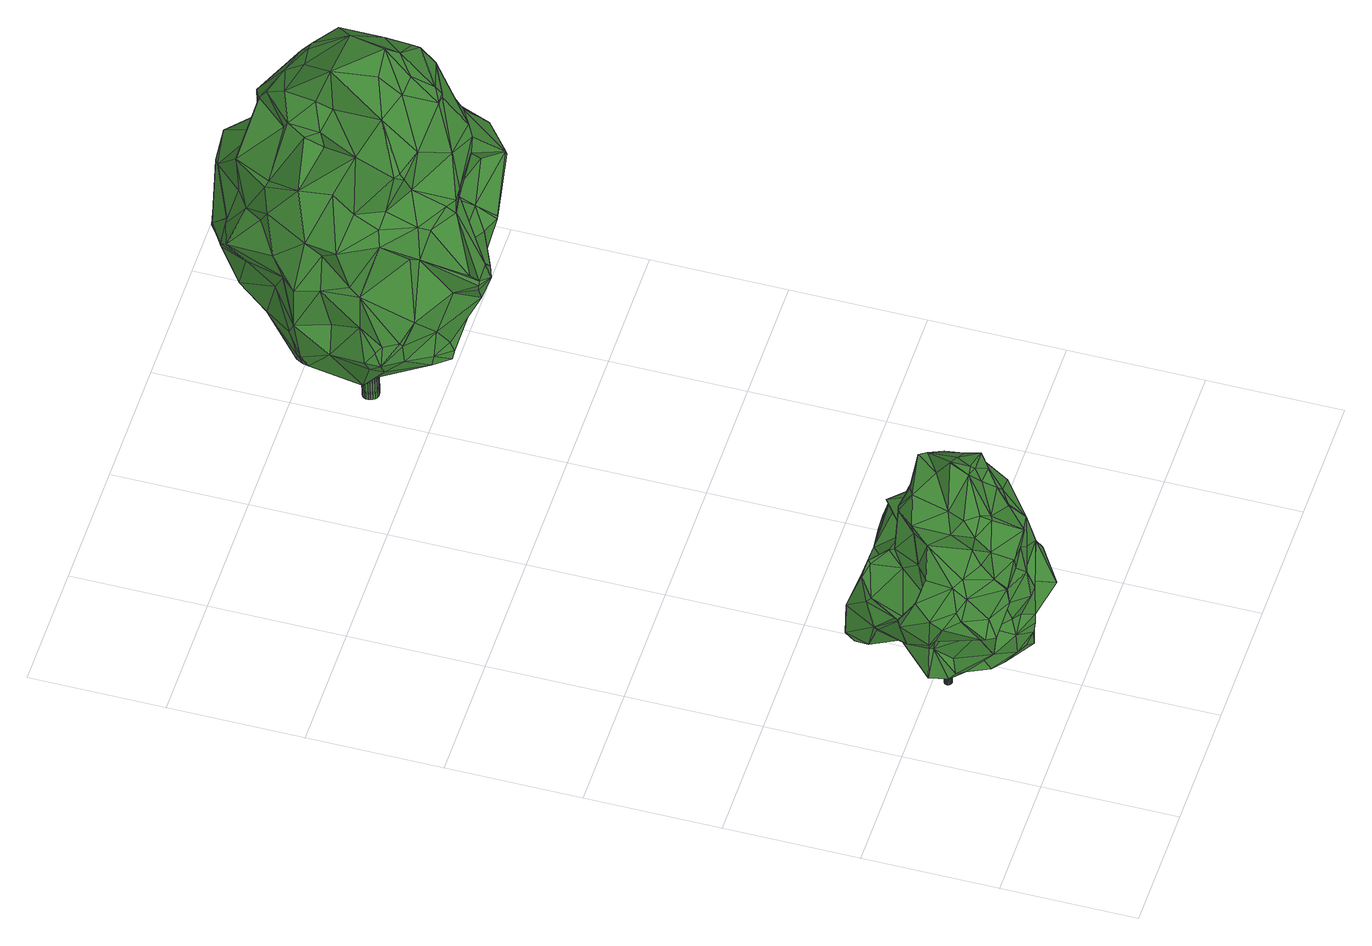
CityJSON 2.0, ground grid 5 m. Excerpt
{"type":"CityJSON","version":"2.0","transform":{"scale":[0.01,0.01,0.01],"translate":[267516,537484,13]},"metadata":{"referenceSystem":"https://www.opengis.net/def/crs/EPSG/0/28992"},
"CityObjects":{
"tree1":{"type":"SolitaryVegetationObject","attributes":{"gtid":383,"crown_width_m":6.91,"crown_median_z":19.05,"crown_r50_m":0.281,"crown_porosity":0.896,"trunk_H_m":5.79,"trunk_DBH_m":0.286,"trunk_radius_m":0.143,"trunk_base_height_m":13.26,"original_gtid":"384"},"geometry":[{"type":"Solid","lod":"3","boundaries":[[[[0,1,2]],[[3,4,5]],[[6,7,8]],[[9,10,11]],[[12,13,14]],[[15,16,10]],[[16,17,10]],[[18,19,20]],[[12,21,22]],[[23,24,25]],[[26,27,28]],[[29,30,31]],[[32,33,34]],[[35,34,33]],[[36,37,38]],[[36,38,39]],[[10,9,15]],[[40,41,42]],[[43,44,45]],[[24,46,17]],[[37,47,48]],[[49,50,51]],[[52,53,54]],[[55,56,57]],[[53,58,59]],[[60,61,62]],[[63,64,65]],[[66,32,22]],[[67,55,63]],[[56,55,67]],[[68,69,70]],[[18,71,72]],[[18,72,35]],[[73,74,75]],[[76,77,78]],[[77,79,78]],[[68,70,44]],[[66,80,32]],[[81,82,57]],[[66,21,83]],[[66,22,21]],[[64,63,55]],[[84,35,72]],[[48,85,86]],[[87,60,88]],[[62,58,60]],[[89,90,91]],[[92,93,94]],[[95,96,97]],[[98,99,100]],[[101,102,65]],[[103,54,104]],[[105,106,107]],[[56,67,108]],[[109,86,85]],[[110,111,93]],[[69,68,43]],[[93,111,112]],[[113,90,89]],[[114,115,87]],[[114,87,88]],[[92,116,117]],[[113,50,118]],[[113,89,50]],[[26,119,120]],[[77,121,122]],[[123,124,125]],[[123,125,27]],[[126,33,127]],[[80,83,89]],[[88,128,129]],[[109,130,37]],[[99,131,132]],[[109,85,133]],[[134,96,135]],[[50,89,83]],[[97,9,136]],[[97,136,105]],[[114,137,115]],[[46,24,23]],[[138,33,32]],[[139,80,89]],[[140,133,141]],[[119,26,142]],[[26,120,143]],[[86,37,48]],[[86,109,37]],[[98,3,144]],[[145,146,147]],[[138,148,149]],[[150,151,116]],[[119,142,137]],[[115,137,142]],[[14,13,131]],[[152,153,104]],[[29,154,26]],[[132,155,156]],[[24,135,96]],[[63,121,67]],[[67,121,108]],[[49,118,50]],[[126,127,18]],[[6,8,11]],[[157,74,158]],[[8,106,105]],[[11,8,105]],[[159,20,19]],[[17,16,24]],[[15,9,134]],[[126,18,35]],[[160,145,147]],[[104,59,62]],[[97,96,134]],[[102,121,63]],[[102,63,65]],[[77,122,79]],[[140,53,52]],[[161,53,140]],[[49,58,161]],[[30,29,162]],[[30,162,112]],[[159,107,163]],[[101,164,165]],[[166,167,168]],[[23,149,169]],[[169,170,23]],[[6,11,171]],[[5,128,172]],[[5,172,58]],[[98,14,99]],[[158,38,173]],[[44,70,174]],[[35,84,34]],[[175,176,177]],[[111,175,177]],[[7,178,179]],[[108,77,180]],[[121,77,108]],[[131,99,14]],[[19,181,159]],[[50,144,3]],[[5,51,3]],[[161,140,49]],[[182,183,38]],[[184,185,111]],[[186,181,19]],[[108,187,56]],[[180,187,108]],[[62,61,104]],[[20,159,188]],[[80,66,83]],[[189,116,92]],[[150,116,189]],[[131,13,34]],[[139,89,91]],[[147,55,160]],[[190,54,103]],[[51,58,49]],[[74,157,75]],[[169,75,157]],[[191,192,101]],[[112,160,30]],[[27,154,193]],[[27,26,154]],[[21,14,98]],[[21,12,14]],[[29,31,154]],[[194,195,84]],[[132,195,194]],[[196,197,198]],[[112,185,160]],[[199,198,197]],[[55,147,64]],[[190,200,201]],[[8,179,106]],[[41,40,175]],[[88,60,172]],[[36,39,202]],[[39,91,202]],[[91,39,139]],[[45,44,174]],[[38,74,39]],[[158,74,38]],[[7,179,8]],[[174,70,130]],[[130,70,38]],[[203,23,25]],[[190,103,200]],[[132,194,155]],[[204,198,151]],[[205,178,7]],[[206,97,105]],[[47,37,36]],[[35,33,126]],[[4,207,5]],[[197,188,208]],[[175,110,209]],[[175,209,41]],[[210,78,0]],[[174,78,210]],[[123,61,60]],[[58,51,5]],[[27,166,123]],[[7,211,212]],[[213,129,128]],[[81,57,56]],[[152,168,153]],[[72,214,194]],[[196,18,20]],[[123,60,124]],[[215,196,20]],[[168,61,166]],[[206,105,107]],[[206,107,159]],[[112,111,185]],[[160,185,145]],[[145,185,184]],[[79,122,1]],[[216,1,122]],[[175,111,110]],[[171,17,192]],[[171,10,17]],[[24,96,25]],[[81,167,82]],[[204,151,217]],[[151,150,114]],[[210,2,45]],[[11,10,171]],[[182,38,70]],[[182,70,69]],[[142,28,115]],[[160,218,30]],[[57,218,160]],[[112,162,93]],[[105,136,11]],[[9,11,136]],[[130,219,174]],[[27,193,166]],[[118,90,113]],[[177,178,145]],[[31,193,154]],[[102,122,121]],[[50,3,51]],[[22,13,12]],[[158,173,157]],[[34,13,32]],[[118,141,85]],[[118,85,48]],[[177,145,184]],[[28,27,125]],[[28,125,115]],[[58,53,161]],[[166,61,123]],[[192,17,164]],[[192,164,101]],[[46,182,69]],[[17,46,164]],[[69,43,164]],[[69,164,46]],[[214,155,194]],[[213,217,129]],[[156,217,213]],[[9,97,134]],[[95,220,203]],[[181,95,97]],[[186,127,220]],[[48,47,91]],[[53,59,104]],[[85,141,133]],[[140,141,118]],[[140,118,49]],[[180,77,76]],[[83,144,50]],[[139,73,80]],[[21,144,83]],[[43,165,164]],[[0,2,210]],[[169,149,75]],[[46,170,182]],[[46,23,170]],[[119,137,221]],[[119,221,120]],[[26,28,142]],[[91,90,48]],[[118,48,90]],[[52,133,140]],[[189,92,94]],[[189,94,120]],[[207,100,222]],[[207,222,5]],[[104,54,53]],[[159,181,206]],[[97,206,181]],[[176,40,223]],[[61,152,104]],[[224,114,225]],[[224,151,114]],[[18,127,19]],[[186,19,127]],[[33,220,127]],[[100,3,98]],[[26,143,162]],[[26,162,29]],[[106,226,176]],[[78,200,76]],[[78,133,200]],[[215,20,227]],[[215,227,197]],[[54,201,52]],[[65,211,101]],[[98,144,21]],[[68,44,43]],[[61,168,152]],[[45,174,210]],[[107,106,223]],[[188,163,107]],[[159,163,188]],[[56,187,228]],[[87,124,60]],[[197,196,215]],[[88,172,128]],[[93,229,110]],[[92,117,229]],[[117,116,209]],[[92,229,93]],[[117,209,229]],[[209,110,229]],[[4,100,207]],[[184,111,177]],[[120,221,189]],[[104,153,103]],[[228,103,153]],[[84,72,194]],[[179,226,106]],[[205,7,212]],[[101,165,102]],[[223,106,176]],[[102,165,122]],[[157,173,169]],[[64,205,212]],[[65,64,212]],[[38,170,173]],[[169,173,170]],[[228,153,81]],[[25,96,95]],[[62,59,58]],[[32,148,138]],[[80,148,32]],[[178,146,145]],[[160,55,57]],[[78,174,219]],[[133,219,109]],[[78,219,133]],[[109,219,130]],[[218,82,167]],[[37,130,38]],[[52,201,133]],[[176,175,40]],[[187,180,76]],[[81,153,168]],[[18,230,71]],[[196,230,18]],[[132,222,100]],[[214,230,196]],[[214,71,230]],[[72,71,214]],[[3,100,4]],[[213,222,156]],[[156,222,132]],[[197,227,188]],[[20,188,227]],[[2,1,216]],[[2,216,122]],[[78,1,0]],[[43,2,165]],[[223,40,107]],[[177,226,178]],[[179,178,226]],[[177,176,226]],[[187,76,103]],[[103,76,200]],[[220,95,181]],[[220,181,186]],[[131,195,132]],[[200,133,201]],[[22,32,13]],[[34,84,195]],[[34,195,131]],[[6,211,7]],[[6,231,211]],[[6,171,231]],[[192,191,171]],[[171,211,231]],[[191,211,171]],[[191,101,211]],[[73,139,74]],[[139,39,74]],[[122,165,2]],[[212,211,65]],[[73,149,148]],[[73,148,80]],[[45,2,43]],[[64,147,146]],[[221,137,232]],[[221,232,189]],[[64,146,205]],[[178,205,146]],[[170,38,183]],[[170,183,182]],[[115,125,87]],[[124,87,125]],[[120,94,143]],[[162,143,94]],[[162,94,93]],[[79,1,78]],[[134,135,15]],[[203,25,95]],[[203,233,23]],[[203,220,233]],[[220,138,233]],[[220,33,138]],[[58,172,60]],[[23,233,149]],[[149,233,138]],[[99,132,100]],[[217,156,155]],[[217,155,204]],[[214,234,155]],[[128,222,213]],[[128,5,222]],[[208,199,197]],[[30,218,31]],[[218,57,82]],[[137,114,232]],[[73,75,149]],[[190,201,54]],[[217,151,224]],[[189,232,150]],[[187,103,228]],[[15,135,16]],[[24,16,135]],[[40,42,107]],[[107,42,188]],[[188,42,41]],[[204,155,198]],[[196,198,214]],[[199,151,198]],[[116,208,209]],[[208,116,199]],[[150,232,114]],[[88,225,114]],[[129,225,88]],[[217,225,129]],[[217,224,225]],[[168,167,81]],[[199,116,151]],[[209,208,41]],[[41,208,188]],[[214,198,234]],[[234,198,155]],[[47,202,91]],[[47,36,202]],[[81,56,228]],[[193,167,166]],[[218,167,31]],[[31,167,193]],[[235,236,237]],[[235,237,238]],[[238,237,239]],[[238,239,240]],[[237,236,241]],[[237,241,239]],[[239,241,242]],[[239,242,240]],[[241,236,243]],[[241,243,242]],[[242,243,244]],[[242,244,240]],[[243,236,245]],[[243,245,244]],[[244,245,246]],[[244,246,240]],[[245,236,247]],[[245,247,246]],[[246,247,248]],[[246,248,240]],[[247,236,249]],[[247,249,248]],[[248,249,250]],[[248,250,240]],[[249,236,251]],[[249,251,250]],[[250,251,252]],[[250,252,240]],[[251,236,253]],[[251,253,252]],[[252,253,254]],[[252,254,240]],[[253,236,255]],[[253,255,254]],[[254,255,256]],[[254,256,240]],[[255,236,257]],[[255,257,256]],[[256,257,258]],[[256,258,240]],[[257,236,259]],[[257,259,258]],[[258,259,260]],[[258,260,240]],[[259,236,261]],[[259,261,260]],[[260,261,262]],[[260,262,240]],[[261,236,263]],[[261,263,262]],[[262,263,264]],[[262,264,240]],[[263,236,265]],[[263,265,264]],[[264,265,266]],[[264,266,240]],[[265,236,267]],[[265,267,266]],[[266,267,268]],[[266,268,240]],[[267,236,269]],[[267,269,268]],[[268,269,270]],[[268,270,240]],[[269,236,271]],[[269,271,270]],[[270,271,272]],[[270,272,240]],[[271,236,273]],[[271,273,272]],[[272,273,274]],[[272,274,240]],[[273,236,275]],[[273,275,274]],[[274,275,276]],[[274,276,240]],[[275,236,277]],[[275,277,276]],[[276,277,278]],[[276,278,240]],[[277,236,279]],[[277,279,278]],[[278,279,280]],[[278,280,240]],[[279,236,281]],[[279,281,280]],[[280,281,282]],[[280,282,240]],[[281,236,283]],[[281,283,282]],[[282,283,284]],[[282,284,240]],[[283,236,235]],[[283,235,284]],[[284,235,238]],[[284,238,240]]]]}]},
"tree2":{"type":"SolitaryVegetationObject","attributes":{"gtid":188,"crown_width_m":10.32,"crown_median_z":22.55,"crown_r50_m":0.321,"crown_porosity":0.89,"trunk_H_m":9.4,"trunk_DBH_m":0.625,"trunk_radius_m":0.313,"trunk_base_height_m":13.15,"original_gtid":"188"},"geometry":[{"type":"Solid","lod":"3","boundaries":[[[[285,286,287]],[[288,287,286]],[[289,290,291]],[[292,293,294]],[[295,296,297]],[[298,299,300]],[[300,301,302]],[[301,303,302]],[[300,304,298]],[[305,306,307]],[[308,309,310]],[[311,312,313]],[[314,315,316]],[[317,285,287]],[[318,319,320]],[[321,322,323]],[[324,325,326]],[[327,328,329]],[[330,331,332]],[[333,334,335]],[[336,337,338]],[[305,339,340]],[[341,325,342]],[[343,344,345]],[[346,345,344]],[[347,348,349]],[[350,351,352]],[[303,353,302]],[[354,355,356]],[[357,358,292]],[[357,292,294]],[[359,360,361]],[[362,363,335]],[[342,325,324]],[[364,326,325]],[[365,366,352]],[[297,367,295]],[[368,369,370]],[[359,361,371]],[[288,372,373]],[[374,333,375]],[[376,377,378]],[[362,379,380]],[[356,380,379]],[[381,382,383]],[[384,385,386]],[[294,387,357]],[[290,388,389]],[[318,390,391]],[[292,392,293]],[[393,394,395]],[[290,309,291]],[[396,377,376]],[[352,366,350]],[[397,398,396]],[[343,399,400]],[[401,402,403]],[[404,350,366]],[[398,378,377]],[[396,398,377]],[[308,310,404]],[[405,406,407]],[[395,339,408]],[[408,339,296]],[[287,288,373]],[[409,365,410]],[[409,410,298]],[[295,411,412]],[[296,413,390]],[[314,287,414]],[[365,352,410]],[[415,316,315]],[[416,417,418]],[[296,419,408]],[[404,310,420]],[[390,413,421]],[[413,295,421]],[[412,421,295]],[[422,423,424]],[[425,351,420]],[[317,312,311]],[[335,334,426]],[[415,427,312]],[[428,335,426]],[[429,430,431]],[[432,433,416]],[[386,355,354]],[[422,430,434]],[[297,348,367]],[[435,436,437]],[[420,350,404]],[[409,366,365]],[[378,402,376]],[[429,349,348]],[[438,418,417]],[[417,439,438]],[[342,324,395]],[[440,441,442]],[[443,444,445]],[[319,446,447]],[[406,446,319]],[[319,447,320]],[[448,449,356]],[[450,449,448]],[[451,368,410]],[[452,451,410]],[[403,402,378]],[[453,454,455]],[[456,455,454]],[[395,324,393]],[[351,451,452]],[[313,353,457]],[[458,457,353]],[[459,395,394]],[[313,302,353]],[[437,460,381]],[[367,411,295]],[[369,368,451]],[[351,369,451]],[[395,408,342]],[[455,338,453]],[[455,336,338]],[[461,336,455]],[[296,390,419]],[[342,408,419]],[[342,419,341]],[[317,287,314]],[[317,314,316]],[[351,452,352]],[[352,452,410]],[[433,444,439]],[[302,312,298]],[[415,312,316]],[[316,312,317]],[[313,312,302]],[[398,397,364]],[[407,406,462]],[[404,315,308]],[[375,333,335]],[[396,463,397]],[[420,351,350]],[[453,348,464]],[[465,300,299]],[[346,466,467]],[[360,358,361]],[[404,366,315]],[[388,468,469]],[[470,328,471]],[[338,412,411]],[[338,411,453]],[[345,467,472]],[[346,467,345]],[[473,474,291]],[[475,346,476]],[[308,315,414]],[[425,369,351]],[[366,409,477]],[[366,477,315]],[[464,330,381]],[[347,330,464]],[[469,425,388]],[[477,409,478]],[[434,429,348]],[[357,444,433]],[[331,479,480]],[[481,482,479]],[[483,327,369]],[[370,369,327]],[[424,430,422]],[[450,356,449]],[[431,349,429]],[[484,485,326]],[[329,486,487]],[[488,332,480]],[[293,392,448]],[[469,435,489]],[[315,477,415]],[[335,363,375]],[[330,332,488]],[[386,490,491]],[[424,492,430]],[[362,375,363]],[[399,442,493]],[[356,494,380]],[[356,355,494]],[[288,495,372]],[[286,495,288]],[[455,496,461]],[[497,426,481]],[[480,479,482]],[[298,304,302]],[[387,445,444]],[[406,495,286]],[[314,414,315]],[[298,312,427]],[[497,424,423]],[[294,432,387]],[[416,387,432]],[[498,499,500]],[[434,430,429]],[[364,397,326]],[[501,474,502]],[[497,503,472]],[[442,307,306]],[[430,492,431]],[[431,492,481]],[[497,492,424]],[[481,492,497]],[[335,504,362]],[[505,506,507]],[[401,508,505]],[[509,293,510]],[[400,344,343]],[[443,511,463]],[[328,385,384]],[[470,385,328]],[[512,513,490]],[[488,480,382]],[[514,382,480]],[[320,447,515]],[[400,399,493]],[[405,495,406]],[[372,495,405]],[[355,386,491]],[[289,436,468]],[[435,437,512]],[[516,512,437]],[[494,374,380]],[[389,309,290]],[[425,420,309]],[[425,309,389]],[[290,289,468]],[[403,398,301]],[[403,378,398]],[[289,456,436]],[[517,356,450]],[[517,450,354]],[[517,354,356]],[[362,380,375]],[[518,450,519]],[[422,434,297]],[[456,437,436]],[[367,348,411]],[[483,369,469]],[[469,489,483]],[[504,379,362]],[[426,497,520]],[[293,521,432]],[[482,522,480]],[[523,462,406]],[[524,525,526]],[[440,527,459]],[[401,300,465]],[[374,522,333]],[[401,465,508]],[[370,359,371]],[[489,435,471]],[[443,322,511]],[[303,458,353]],[[528,499,529]],[[524,530,525]],[[422,297,296]],[[421,391,390]],[[375,380,374]],[[448,510,293]],[[413,296,295]],[[389,388,425]],[[490,385,512]],[[470,512,385]],[[322,321,511]],[[370,371,368]],[[419,531,341]],[[356,379,510]],[[510,379,466]],[[323,445,438]],[[498,376,402]],[[410,299,298]],[[395,459,339]],[[528,529,532]],[[384,533,486]],[[321,438,534]],[[321,323,438]],[[512,383,513]],[[336,461,407]],[[461,405,407]],[[399,503,442]],[[481,349,431]],[[479,349,481]],[[425,469,369]],[[535,536,493]],[[493,536,400]],[[310,309,420]],[[458,537,538]],[[534,511,321]],[[346,509,510]],[[465,299,410]],[[296,339,305]],[[296,305,422]],[[386,354,384]],[[439,444,500]],[[469,468,435]],[[390,320,531]],[[390,531,419]],[[518,539,487]],[[448,392,519]],[[347,464,348]],[[529,475,476]],[[529,476,532]],[[318,320,390]],[[540,391,421]],[[289,291,496]],[[381,383,516]],[[381,516,437]],[[523,406,319]],[[435,512,471]],[[480,332,331]],[[540,462,523]],[[348,453,411]],[[368,371,465]],[[368,465,410]],[[541,442,503]],[[345,472,503]],[[418,445,416]],[[346,510,466]],[[376,443,463]],[[376,463,396]],[[497,423,541]],[[387,444,357]],[[422,541,423]],[[435,468,436]],[[457,311,313]],[[458,301,398]],[[328,483,489]],[[327,483,328]],[[345,503,399]],[[534,439,500]],[[534,438,439]],[[308,473,309]],[[528,500,499]],[[542,355,513]],[[535,344,536]],[[371,361,508]],[[371,508,465]],[[373,414,287]],[[344,400,536]],[[291,309,473]],[[491,513,355]],[[459,340,339]],[[523,391,540]],[[497,472,520]],[[343,345,399]],[[324,326,393]],[[459,394,326]],[[394,393,326]],[[535,493,441]],[[442,441,493]],[[397,463,484]],[[331,349,479]],[[500,484,463]],[[500,463,534]],[[459,326,485]],[[426,520,428]],[[482,481,334]],[[482,334,333]],[[481,426,334]],[[360,292,358]],[[294,293,432]],[[292,360,392]],[[359,392,360]],[[518,392,359]],[[518,519,392]],[[462,337,336]],[[416,433,417]],[[417,433,439]],[[524,538,530]],[[447,525,530]],[[515,341,531]],[[515,531,320]],[[497,541,503]],[[298,478,409]],[[508,361,506]],[[505,499,498]],[[500,444,443]],[[508,506,505]],[[402,401,505]],[[402,505,498]],[[456,460,437]],[[484,500,528]],[[484,528,532]],[[322,445,323]],[[443,445,322]],[[421,412,540]],[[524,526,458]],[[338,337,412]],[[386,385,490]],[[348,297,434]],[[407,462,336]],[[468,388,290]],[[289,496,456]],[[300,302,304]],[[540,412,462]],[[401,403,300]],[[328,489,471]],[[403,301,300]],[[534,463,511]],[[543,539,518]],[[461,496,291]],[[461,291,501]],[[383,382,514]],[[422,305,541]],[[442,541,307]],[[305,307,541]],[[381,488,382]],[[516,383,512]],[[308,544,473]],[[545,521,293]],[[494,542,374]],[[355,542,494]],[[448,519,450]],[[370,327,546]],[[546,327,329]],[[359,370,546]],[[329,328,384]],[[329,384,486]],[[458,526,457]],[[325,538,364]],[[486,533,487]],[[514,522,542]],[[545,475,529]],[[286,285,446]],[[286,446,406]],[[447,446,525]],[[525,446,285]],[[485,484,532]],[[547,433,521]],[[547,521,545]],[[373,308,414]],[[341,548,325]],[[499,357,529]],[[330,488,381]],[[418,438,445]],[[416,445,387]],[[532,441,440]],[[504,467,466]],[[335,467,504]],[[472,467,428]],[[335,428,467]],[[485,532,440]],[[440,459,485]],[[291,474,501]],[[546,329,539]],[[542,383,514]],[[428,520,472]],[[484,326,397]],[[490,513,491]],[[383,542,513]],[[405,502,372]],[[461,502,405]],[[461,501,502]],[[357,507,358]],[[357,505,507]],[[357,499,505]],[[358,507,506]],[[361,358,506]],[[432,521,433]],[[346,545,509]],[[475,545,346]],[[373,372,544]],[[373,544,308]],[[545,293,509]],[[344,476,346]],[[549,530,538]],[[357,547,529]],[[357,433,547]],[[545,529,547]],[[535,476,344]],[[364,537,398]],[[524,458,538]],[[398,537,458]],[[303,301,458]],[[359,546,543]],[[359,543,518]],[[459,527,340]],[[515,447,530]],[[466,379,504]],[[356,510,448]],[[476,535,441]],[[476,441,532]],[[318,391,319]],[[319,391,523]],[[384,354,533]],[[364,538,537]],[[325,549,538]],[[487,533,518]],[[518,533,450]],[[354,450,533]],[[427,415,478]],[[427,478,298]],[[500,550,498]],[[498,550,376]],[[464,454,453]],[[443,376,550]],[[515,548,341]],[[530,548,515]],[[325,548,549]],[[530,549,548]],[[443,550,500]],[[477,478,415]],[[470,471,512]],[[551,552,525]],[[381,460,464]],[[551,525,285]],[[482,333,522]],[[311,551,317]],[[285,317,551]],[[457,552,311]],[[526,552,457]],[[551,311,552]],[[525,552,526]],[[462,412,337]],[[349,331,330]],[[349,330,347]],[[329,487,539]],[[543,546,539]],[[440,442,306]],[[456,454,460]],[[464,460,454]],[[455,456,496]],[[544,474,473]],[[544,372,474]],[[372,502,474]],[[306,527,440]],[[306,305,527]],[[340,527,305]],[[542,522,374]],[[480,522,514]],[[553,554,555]],[[553,555,556]],[[556,555,557]],[[556,557,558]],[[555,554,559]],[[555,559,557]],[[557,559,560]],[[557,560,558]],[[559,554,561]],[[559,561,560]],[[560,561,562]],[[560,562,558]],[[561,554,563]],[[561,563,562]],[[562,563,564]],[[562,564,558]],[[563,554,565]],[[563,565,564]],[[564,565,566]],[[564,566,558]],[[565,554,567]],[[565,567,566]],[[566,567,568]],[[566,568,558]],[[567,554,569]],[[567,569,568]],[[568,569,570]],[[568,570,558]],[[569,554,571]],[[569,571,570]],[[570,571,572]],[[570,572,558]],[[571,554,573]],[[571,573,572]],[[572,573,574]],[[572,574,558]],[[573,554,575]],[[573,575,574]],[[574,575,576]],[[574,576,558]],[[575,554,577]],[[575,577,576]],[[576,577,578]],[[576,578,558]],[[577,554,579]],[[577,579,578]],[[578,579,580]],[[578,580,558]],[[579,554,581]],[[579,581,580]],[[580,581,582]],[[580,582,558]],[[581,554,583]],[[581,583,582]],[[582,583,584]],[[582,584,558]],[[583,554,585]],[[583,585,584]],[[584,585,586]],[[584,586,558]],[[585,554,587]],[[585,587,586]],[[586,587,588]],[[586,588,558]],[[587,554,589]],[[587,589,588]],[[588,589,590]],[[588,590,558]],[[589,554,591]],[[589,591,590]],[[590,591,592]],[[590,592,558]],[[591,554,593]],[[591,593,592]],[[592,593,594]],[[592,594,558]],[[593,554,595]],[[593,595,594]],[[594,595,596]],[[594,596,558]],[[595,554,597]],[[595,597,596]],[[596,597,598]],[[596,598,558]],[[597,554,599]],[[597,599,598]],[[598,599,600]],[[598,600,558]],[[599,554,601]],[[599,601,600]],[[600,601,602]],[[600,602,558]],[[601,554,553]],[[601,553,602]],[[602,553,556]],[[602,556,558]]]]}]}
},
"vertices":[
[152,361,401],[155,277,538],[124,423,457],[613,261,530],[573,358,569],[567,285,685],[134,668,613],[134,650,637],[179,698,682],[266,768,432],[174,756,389],[164,749,539],[784,376,435],[740,439,465],[772,365,474],[191,740,375],[169,721,360],[160,668,370],[574,710,564],[552,712,562],[534,727,616],[743,354,359],[765,384,360],[350,570,374],[210,647,350],[355,600,371],[396,377,1074],[351,284,941],[463,351,980],[255,354,993],[225,391,941],[238,309,937],[677,528,386],[584,601,467],[700,522,454],[692,636,547],[429,223,267],[284,213,292],[299,309,320],[438,275,296],[363,584,758],[438,687,811],[441,652,784],[93,434,339],[108,363,342],[106,363,344],[208,545,404],[433,213,249],[414,147,272],[490,88,520],[591,185,436],[582,167,581],[349,175,479],[387,137,588],[331,133,602],[123,355,787],[118,302,751],[170,332,789],[527,176,667],[381,183,614],[501,201,806],[353,178,817],[418,175,750],[34,411,689],[64,472,733],[33,519,634],[663,422,286],[80,329,714],[122,378,345],[139,423,351],[151,319,347],[684,655,689],[682,644,683],[533,369,346],[385,421,321],[385,423,320],[112,195,596],[94,246,588],[149,215,468],[131,266,563],[612,411,304],[208,230,783],[236,286,808],[607,277,313],[693,623,552],[377,138,371],[349,154,329],[520,292,899],[624,304,835],[584,276,302],[465,218,358],[457,221,240],[452,575,1060],[299,552,1019],[391,493,1054],[419,657,412],[278,661,400],[334,700,461],[718,323,503],[701,363,539],[681,354,548],[76,506,508],[50,418,554],[214,176,676],[354,157,693],[269,722,607],[223,688,724],[338,702,667],[74,310,680],[302,173,336],[299,603,944],[285,599,941],[216,529,954],[482,199,383],[588,397,960],[512,341,999],[520,588,904],[404,547,956],[490,168,392],[439,384,1070],[387,440,1128],[40,367,654],[74,402,553],[468,255,882],[471,255,883],[496,304,928],[599,691,493],[589,689,494],[670,319,772],[659,426,806],[243,252,287],[748,450,546],[693,440,589],[272,169,455],[274,757,420],[220,713,384],[221,672,491],[549,378,1026],[512,501,433],[511,301,288],[393,137,443],[390,137,403],[445,369,1058],[384,440,1127],[637,306,433],[203,502,779],[145,465,703],[129,454,789],[555,436,394],[447,439,385],[574,518,969],[591,522,907],[335,191,721],[224,187,730],[307,311,978],[718,478,737],[734,472,741],[361,437,287],[350,433,282],[487,728,604],[205,470,884],[433,151,566],[284,418,992],[387,612,653],[147,547,441],[113,435,469],[350,164,906],[261,258,856],[266,175,839],[368,442,325],[320,432,372],[137,640,491],[543,262,758],[349,434,284],[150,316,348],[307,585,806],[254,622,768],[252,602,777],[219,562,727],[217,679,715],[85,226,605],[483,671,548],[168,414,388],[260,342,425],[245,527,888],[235,527,900],[559,668,511],[152,234,637],[484,687,760],[466,548,1064],[276,226,620],[137,627,482],[134,629,480],[327,274,946],[631,518,640],[604,506,523],[637,623,685],[501,621,741],[590,531,768],[586,532,769],[212,237,526],[290,190,511],[433,224,259],[428,648,395],[665,464,787],[83,522,635],[353,659,571],[643,387,703],[488,624,821],[432,614,851],[117,342,364],[77,532,618],[57,532,640],[698,360,728],[651,624,694],[602,609,658],[130,371,570],[677,454,793],[245,321,866],[215,284,373],[538,634,492],[477,441,1058],[678,366,718],[261,655,714],[610,417,879],[612,415,880],[251,621,767],[508,619,650],[221,188,730],[372,582,972],[658,635,690],[145,513,601],[560,442,995],[433,583,469],[662,469,723],[389,445,25],[375,445,26],[389,448,26],[407,430,605],[407,434,605],[393,431,605],[388,452,26],[405,438,605],[385,455,26],[403,440,605],[382,457,26],[400,443,605],[379,459,26],[397,444,605],[375,459,26],[393,445,606],[372,459,26],[389,444,606],[368,458,26],[386,443,606],[365,455,26],[383,441,606],[363,452,26],[380,438,606],[361,449,26],[379,435,606],[361,445,26],[378,431,606],[361,442,26],[379,427,606],[362,438,26],[380,424,605],[365,435,26],[382,421,605],[368,433,26],[385,418,605],[371,431,26],[389,417,605],[375,431,26],[392,416,605],[378,431,25],[396,417,605],[382,432,25],[399,418,605],[385,435,25],[403,420,605],[387,438,25],[405,423,605],[389,441,25],[406,427,605],
[1158,3165,1390],[1075,3132,1445],[1127,3055,1554],[1055,3099,1503],[776,2702,1291],[836,2577,1451],[867,2724,1480],[1338,2390,846],[1266,2394,684],[1441,2408,729],[799,3098,913],[866,3143,720],[804,2994,809],[1454,2786,1433],[1389,2720,1379],[1492,2756,1298],[1511,2902,1167],[1457,2862,1368],[1500,2913,1174],[1467,2821,1372],[935,3052,711],[1036,2898,794],[1022,2831,721],[1036,2864,1698],[972,2660,1581],[1077,2705,1677],[1346,3023,1377],[1358,2967,1527],[1406,2982,1374],[1199,2993,1605],[1222,2848,1695],[1231,2987,1604],[1263,3035,1521],[938,3176,981],[1027,3267,1116],[1073,3289,1084],[1694,2689,616],[1705,2664,592],[1703,2666,588],[1305,3140,645],[1325,3179,847],[1363,3046,770],[1061,2406,1214],[983,2396,1179],[1066,2410,1176],[678,2653,833],[603,2612,743],[624,2582,782],[765,2418,628],[745,2612,526],[891,2455,523],[759,3010,1218],[794,3044,1141],[705,2974,1071],[1065,3187,640],[1050,3128,730],[1223,3332,819],[1233,3291,769],[1063,2714,609],[1101,2672,686],[1031,2711,624],[1096,2611,727],[711,2765,783],[674,2889,778],[657,2755,686],[1149,2608,1634],[1160,2512,1519],[1202,2536,1549],[1465,2996,1188],[1014,2282,913],[896,2279,876],[995,2339,726],[1404,2507,887],[1484,2417,1034],[1388,2338,1092],[1410,2340,1055],[1509,2433,1086],[956,2386,566],[874,2389,570],[1396,3052,887],[1340,2632,1578],[1199,2662,1686],[747,2945,935],[1277,2438,1311],[1109,2447,1338],[1264,2421,1267],[1408,2496,1238],[942,2990,1497],[1033,3030,1553],[764,2410,673],[845,2370,590],[1691,2759,903],[1655,2826,941],[1640,2825,969],[979,2394,610],[858,2364,621],[703,2661,960],[656,2503,821],[700,2461,895],[946,2281,991],[854,2275,1006],[886,2241,999],[1514,2528,687],[863,2548,1424],[855,2561,1455],[982,3274,862],[893,3195,1001],[1269,2331,889],[1306,3123,640],[1302,3120,640],[1251,3172,609],[1623,2823,862],[1462,2941,797],[1592,2929,956],[1051,2738,604],[1081,2723,603],[1519,2639,1167],[1590,2728,1038],[1556,2837,1098],[1153,2704,1740],[863,3035,1271],[953,3180,1244],[833,3040,1269],[1060,3235,663],[1335,2659,1588],[1370,2585,1486],[719,2942,960],[760,3158,1018],[837,3198,915],[1123,2985,1607],[1313,2917,1621],[1499,2523,667],[1501,2604,664],[1526,2598,665],[1030,3289,801],[1067,2616,1624],[828,3198,941],[853,3039,619],[790,2896,521],[764,2906,510],[977,2533,1452],[749,2615,526],[1328,2810,1558],[789,2556,626],[692,2869,606],[723,2892,577],[690,2840,570],[1439,2408,709],[1485,2539,687],[748,2927,657],[858,2498,1205],[777,2613,1239],[748,2601,1185],[1537,2697,635],[1499,2604,668],[1127,2927,820],[1117,2828,769],[1037,2825,702],[1637,2664,696],[1534,2581,696],[1593,2623,665],[1108,3143,1243],[1168,3287,1137],[1221,2373,688],[1129,2443,751],[1203,2360,871],[1204,2511,1505],[1209,2514,1513],[654,2883,972],[712,2799,1118],[698,2857,1178],[682,2738,1174],[1385,3072,1187],[1485,3036,1134],[1200,3050,769],[705,2696,998],[773,2902,1353],[843,3110,1131],[1578,2802,802],[686,2798,968],[1441,2570,1296],[1025,2452,674],[944,2469,647],[835,2605,1276],[924,2539,1313],[880,2317,991],[888,2459,1170],[952,2687,692],[1005,2846,1545],[932,2871,1495],[1174,2551,835],[1167,2745,803],[1309,2749,1624],[1326,2786,1587],[610,2596,710],[600,2554,747],[705,2649,516],[667,2559,650],[992,2399,1235],[1431,2917,782],[1318,2970,846],[968,2463,1050],[1149,2459,1068],[640,2560,802],[963,2426,1223],[835,2271,1001],[847,2274,966],[737,2875,525],[1105,2756,602],[850,2378,667],[1022,3028,1383],[802,2786,1337],[818,2830,527],[1627,2653,960],[1488,2673,917],[1550,2756,845],[918,2851,1441],[915,2922,1472],[845,2858,656],[934,2431,560],[1507,2614,1069],[1506,2450,1071],[1495,2449,1051],[1472,2547,1189],[1218,2448,694],[1172,2427,684],[1687,2691,632],[833,2483,1069],[837,2363,935],[664,2494,801],[1247,3230,1004],[832,2518,1062],[1084,2437,862],[1236,2403,956],[1253,2328,891],[781,2727,645],[1437,2412,729],[681,2491,709],[924,3161,1122],[1377,3164,1114],[1265,3146,1190],[1379,3138,1148],[1065,3107,760],[1349,2743,900],[1307,2575,908],[1340,3181,1079],[1095,3278,875],[1290,2787,844],[1055,2408,924],[1560,2727,656],[1129,2734,639],[1128,2731,637],[1414,2917,1025],[1371,3106,955],[1160,2461,1076],[858,3188,1015],[847,2920,650],[796,2410,765],[1330,2410,1095],[1009,2909,1562],[1216,2460,741],[1244,2420,1208],[1352,2465,870],[1271,3213,996],[1317,3156,1001],[1632,2737,899],[1238,3063,1319],[1295,3065,1287],[1156,2744,15],[1125,2745,15],[1155,2752,15],[1142,2763,956],[1141,2771,956],[1110,2764,955],[1152,2760,15],[1138,2779,955],[1148,2767,15],[1133,2786,955],[1141,2772,15],[1127,2791,955],[1134,2775,14],[1119,2794,955],[1126,2776,14],[1111,2795,955],[1118,2775,14],[1103,2794,954],[1110,2772,14],[1095,2791,954],[1103,2768,14],[1089,2786,954],[1098,2761,14],[1084,2780,954],[1095,2754,14],[1080,2773,955],[1094,2746,14],[1079,2764,955],[1095,2738,15],[1080,2756,955],[1098,2730,15],[1083,2749,955],[1102,2723,15],[1088,2742,955],[1109,2718,15],[1094,2737,956],[1116,2715,15],[1102,2734,956],[1124,2714,16],[1110,2733,956],[1133,2715,16],[1118,2733,956],[1140,2718,16],[1125,2736,956],[1147,2722,16],[1132,2741,956],[1152,2729,16],[1137,2748,956],[1155,2736,16],[1140,2755,956]
]}
